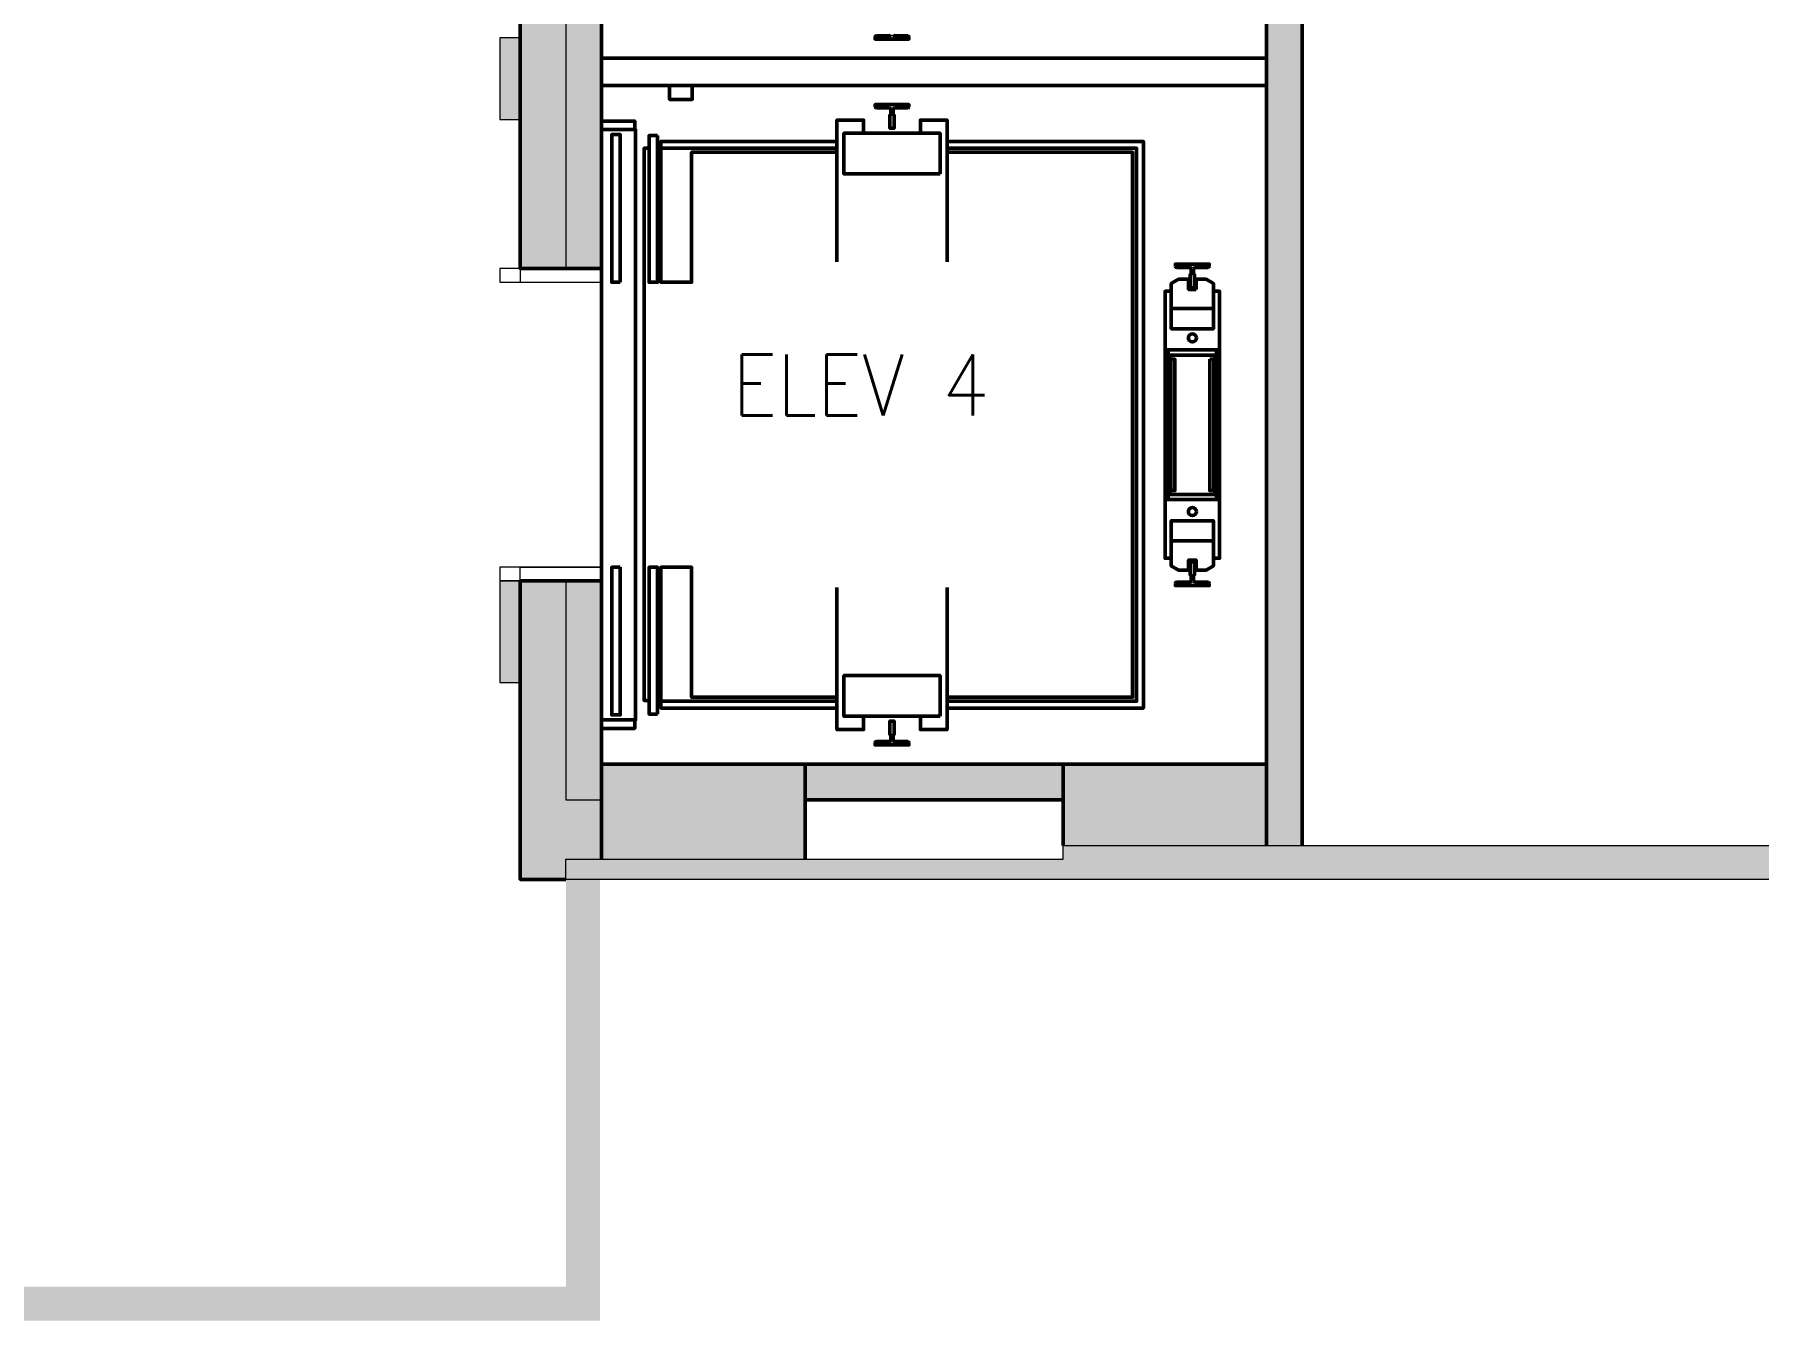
# Model space of a CAD drawing. Header units: inches. Extents: x 842 to 2180, y -10 to 1751.
# Drawn here: x 1096.3 to 1350.4, y 529 to 718.5 of the extents above; entities that cross this region are included whole.
import ezdxf

# ---------------------------------------------------------------- set-up
doc = ezdxf.new("R2010")
doc.units = ezdxf.units.IN
doc.header["$MEASUREMENT"] = 0
for name, color, linetype, lineweight in [('A-WALL-PATT', 111, 'Continuous', 13), ('I-WALL', 2, 'Continuous', 13), ('Orbis - Background_dwg', 8, 'Continuous', 9), ('Orbis_AR$0$A-Wall-Exst', 7, 'Continuous', 9), ('Orbis_AR$0$TI_Grid_E957150$0$S-11-COLS-CONC', 50, 'Continuous', 50), ('Orbis_BB$0$A-Wall-Exst', 7, 'Continuous', 9), ('Orbis_BB$0$TI_ARCH-02_E957150$0$A-Anno-Note96', 250, 'Continuous', 20), ('Orbis_BB$0$TI_ARCH-02_E957150$0$A-Door', 10, 'Continuous', 13), ('Orbis_BB$0$TI_Grid_E957150$0$S-02-COLS-CONC', 50, 'Continuous', 50), ('Orbis_BB$0$TI_Grid_E957150$0$S-02-COLS-CONC-PATT', 250, 'Continuous', 20), ('Orbis_BB$0$TI_Grid_E957150$0$S-03-COLS-CONC-PATT', 250, 'Continuous', 20), ('Orbis_BB$0$TI_Grid_E957150$0$S-04-COLS-CONC', 50, 'Continuous', 50), ('Orbis_BB$0$TI_Grid_E957150$0$S-04-COLS-CONC-PATT', 250, 'Continuous', 20), ('Orbis_BB$0$TI_Grid_E957150$0$S-05-COLS-CONC', 50, 'Continuous', 50), ('Orbis_BB$0$TI_Grid_E957150$0$S-05-COLS-CONC-PATT', 250, 'Continuous', 20), ('Orbis_BB$0$TI_Grid_E957150$0$S-06-COLS-CONC', 50, 'Continuous', 50), ('Orbis_BB$0$TI_Grid_E957150$0$S-06-COLS-CONC-PATT', 250, 'Continuous', 20), ('Orbis_BB$0$TI_Grid_E957150$0$S-07-COLS-CONC', 50, 'Continuous', 50), ('Orbis_BB$0$TI_Grid_E957150$0$S-07-COLS-CONC-PATT', 250, 'Continuous', 20), ('Orbis_BB$0$TI_Grid_E957150$0$S-08-COLS-CONC', 50, 'Continuous', 50), ('Orbis_BB$0$TI_Grid_E957150$0$S-08-COLS-CONC-PATT', 250, 'Continuous', 20), ('Orbis_BB$0$TI_Grid_E957150$0$S-09-COLS-CONC', 50, 'Continuous', 50), ('Orbis_BB$0$TI_Grid_E957150$0$S-09-COLS-CONC-PATT', 250, 'Continuous', 20), ('Orbis_BB$0$TI_Grid_E957150$0$S-11-COLS-CONC', 50, 'Continuous', 50), ('Orbis_BB$0$TI_Grid_E957150$0$S-11-COLS-CONC-PATT', 250, 'Continuous', 20), ('Orbis_BB$0$TI_Grid_E957150$0$S-12-COLS-CONC', 50, 'Continuous', 50), ('Orbis_BB$0$TI_Grid_E957150$0$S-12-COLS-CONC-PATT', 250, 'Continuous', 20), ('Orbis_BB$0$TI_Grid_E957150$0$S-13-COLS-CONC', 50, 'Continuous', 50), ('Orbis_BB$0$TI_Grid_E957150$0$S-13-COLS-CONC-PATT', 250, 'Continuous', 20), ('Orbis_BB$0$TI_Grid_E957150$0$S-14-COLS-CONC', 50, 'Continuous', 50), ('Orbis_BB$0$TI_Grid_E957150$0$S-14-COLS-CONC-PATT', 250, 'Continuous', 20), ('Orbis_BB$0$TI_Grid_E957150$0$S-P1-COLS-CONC', 50, 'Continuous', 50), ('Orbis_BB$0$TI_Grid_E957150$0$S-P1-COLS-CONC-PATT', 250, 'Continuous', 20), ('Orbis_BB$0$TI_Grid_E957150$0$S-P4-COLS-CONC', 50, 'Continuous', 50), ('Orbis_BB$0$TI_Grid_E957150$0$S-P4-COLS-CONC-PATT', 250, 'Continuous', 20)]:
    doc.layers.add(name, color=color, linetype=linetype, lineweight=lineweight)
doc.layers.add('Orbis_BB$0$TI_ARCH-02_E957150$0$A-Door-NPLT', color=10, linetype='Continuous', lineweight=13, plot=False)
doc.styles.add('romans', font='romans__.ttf', dxfattribs={"width": 0.9, "height": 9})

# ---------------------------------------------------------------- blocks, each defined once
blk = doc.blocks.new('Orbis - Background_dwg__U11-7347692-Level XX  RCP DEMO')
at = {"layer": 'Orbis_BB$0$TI_Grid_E957150$0$S-13-COLS-CONC-PATT', "lineweight": 50}
blk.add_hatch(color=50, dxfattribs=at).paths.add_polyline_path([(11956.16, 1404.92), (11986.16, 1404.92), (11986.16, 1416.91), (11956.16, 1416.91)], flags=0)
at = {"layer": 'Orbis_BB$0$TI_Grid_E957150$0$S-13-COLS-CONC'}
blk.add_line((11986.16, 1404.92), (11986.16, 1416.91), dxfattribs=at)
at = {"layer": 'Orbis_BB$0$TI_Grid_E957150$0$S-13-COLS-CONC', "flags": 128}
blk.add_lwpolyline([(11986.16, 1416.91), (11956.16, 1416.91), (11956.16, 1404.92)], dxfattribs=at)
blk = doc.blocks.new('Orbis - Background_dwg__U16-7347697-Level XX  RCP DEMO')
at = {"layer": 'Orbis_BB$0$TI_Grid_E957150$0$S-13-COLS-CONC-PATT', "lineweight": 50}
blk.add_hatch(color=50, dxfattribs=at).paths.add_polyline_path([(11888.82, 1402.92), (11918.16, 1402.92), (11918.16, 1416.91), (11888.16, 1416.91), (11888.16, 1402.92)], flags=0)
at = {"layer": 'Orbis_BB$0$TI_Grid_E957150$0$S-13-COLS-CONC', "flags": 128}
blk.add_lwpolyline([(11888.16, 1402.92), (11888.16, 1416.91), (11918.16, 1416.91), (11918.16, 1402.92)], dxfattribs=at)
blk = doc.blocks.new('Orbis - Background_dwg__U38-7347718-Level XX  RCP DEMO')
at = {"layer": 'Orbis_BB$0$TI_Grid_E957150$0$S-12-COLS-CONC-PATT', "lineweight": 50}
blk.add_hatch(color=50, dxfattribs=at).paths.add_polyline_path([(11956.16, 1404.92), (11986.16, 1404.92), (11986.16, 1416.91), (11956.16, 1416.91)], flags=0)
at = {"layer": 'Orbis_BB$0$TI_Grid_E957150$0$S-12-COLS-CONC', "flags": 128}
blk.add_lwpolyline([(11956.16, 1404.92), (11956.16, 1416.91), (11986.16, 1416.91), (11986.16, 1404.92)], dxfattribs=at)
blk = doc.blocks.new('Orbis - Background_dwg__U37-7347719-Level XX  RCP DEMO')
at = {"layer": 'Orbis_BB$0$TI_Grid_E957150$0$S-12-COLS-CONC-PATT', "lineweight": 50}
blk.add_hatch(color=50, dxfattribs=at).paths.add_polyline_path([(11888.82, 1402.92), (11918.16, 1402.92), (11918.16, 1416.91), (11888.16, 1416.91), (11888.16, 1402.92)], flags=0)
at = {"layer": 'Orbis_BB$0$TI_Grid_E957150$0$S-12-COLS-CONC', "flags": 128}
blk.add_lwpolyline([(11888.16, 1402.92), (11888.16, 1416.91), (11918.16, 1416.91), (11918.16, 1402.92)], dxfattribs=at)
blk = doc.blocks.new('Orbis - Background_dwg_Orbis_BB-7347761-Level XX  RCP DEMO')
at = {"layer": 'Orbis_BB$0$A-Wall-Exst'}
h = blk.add_hatch(color=256, dxfattribs=at)
h.paths.add_polyline_path([(11876.16, 1399.92), (11882.91, 1399.92), (11882.91, 1402.92), (11888.16, 1402.92), (11888.16, 1443.92), (11873.16, 1443.92), (11873.16, 1428.92), (11876.16, 1428.92), (11876.16, 1402.92)], flags=0)
h.paths.add_polyline_path([(12205.91, 1404.92), (12205.91, 1512.91), (12097.41, 1512.91), (12097.41, 1404.92)], flags=0)
h.paths.add_polyline_path([(12377.66, 1404.92), (12377.72, 1404.92), (12377.72, 1703.29), (12382.66, 1703.29), (12382.66, 1757.92), (12261.66, 1757.92), (12261.66, 1752.92), (12377.66, 1752.92), (12377.66, 1404.98)], flags=0)
h.paths.add_polyline_path([(11986.16, 1404.92), (11991.41, 1404.92), (11991.41, 1626.92), (12056.66, 1626.92), (12056.66, 1631.92), (11985.66, 1631.92), (11985.66, 1651.92), (11980.41, 1651.92), (11980.41, 1626.67), (11986.16, 1626.67), (11986.16, 1449.64)], flags=0)
h.paths.add_polyline_path([(12102.66, 1405.17), (12102.66, 1507.66), (12200.66, 1507.66), (12200.66, 1405.17)], flags=0)
h.paths.add_polyline_path([(11918.16, 1411.66), (11956.16, 1411.66), (11956.16, 1416.91), (11918.16, 1416.91)], flags=0)
h.paths.add_polyline_path([(11888.16, 1489.92), (11888.16, 1547.92), (11873.16, 1547.92), (11873.16, 1532.92), (11876.16, 1532.92), (11876.16, 1523.92), (11873.16, 1523.92), (11873.16, 1511.92), (11876.16, 1511.92), (11876.16, 1489.92), (11882.91, 1489.92)], flags=0)
h.paths.add_polyline_path([(12200.66, 1536.67), (12200.66, 1542.91), (12204.66, 1542.91), (12204.66, 1722.91), (12200.66, 1722.91), (12200.66, 1752.92), (12221.66, 1752.92), (12221.66, 1757.92), (12196.66, 1757.92), (12196.66, 1751.92), (12198.66, 1751.92), (12198.66, 1541.92), (12104.66, 1541.92), (12104.66, 1751.92), (12156.66, 1751.92), (12156.66, 1757.92), (12085.66, 1757.92), (12085.66, 1719.93), (12098.66, 1719.93), (12098.66, 1631.92), (12096.66, 1631.92), (12096.66, 1626.92), (12098.66, 1626.92), (12098.66, 1542.91), (12102.66, 1542.91), (12102.66, 1536.67)], flags=0)
h.paths.add_polyline_path([(11888.16, 1593.92), (11888.16, 1651.92), (11873.16, 1651.92), (11873.16, 1636.92), (11876.16, 1636.92), (11876.16, 1627.92), (11873.16, 1627.92), (11873.16, 1615.92), (11876.16, 1615.92), (11876.16, 1593.92), (11882.91, 1593.92)], flags=0)
h.paths.add_polyline_path([(11888.16, 1697.92), (11888.16, 1756.91), (11918.16, 1756.91), (11918.16, 1754.92), (11956.16, 1754.92), (11956.16, 1756.91), (11986.16, 1756.91), (11986.16, 1754.92), (11995.66, 1754.92), (11995.66, 1722.93), (11985.66, 1722.93), (11985.66, 1740.91), (11980.41, 1740.91), (11980.41, 1697.92), (11985.66, 1697.92), (11985.66, 1719.93), (11998.66, 1719.93), (11998.66, 1757.92), (11876.16, 1757.92), (11876.16, 1733.92), (11873.16, 1733.92), (11873.16, 1721.92), (11876.16, 1721.92), (11876.16, 1697.92), (11882.91, 1697.92)], flags=0)
h.paths.add_polyline_path([(12102.66, 1722.93), (12088.66, 1722.93), (12088.66, 1754.92), (12102.66, 1754.92)], flags=0)
h.paths.add_polyline_path([(11918.16, 1740.92), (11956.16, 1740.92), (11956.16, 1746.17), (11918.16, 1746.17)], flags=0)
at = {"layer": 'Orbis_BB$0$TI_Grid_E957150$0$S-02-COLS-CONC-PATT', "lineweight": 9}
for points in [[(11888.16, 1402.92), (11918.16, 1402.92), (11918.16, 1416.91), (11888.16, 1416.91)], [(11986.16, 1404.92), (11986.16, 1416.91), (11956.16, 1416.91), (11956.16, 1404.92)]]:
    blk.add_hatch(color=7, dxfattribs=at).paths.add_polyline_path(points, flags=0)
at = {"layer": 'Orbis_BB$0$TI_Grid_E957150$0$S-03-COLS-CONC-PATT', "lineweight": 9}
for points in [[(11888.16, 1402.92), (11918.16, 1402.92), (11918.16, 1416.91), (11888.16, 1416.91)], [(11986.16, 1404.92), (11986.16, 1416.91), (11956.16, 1416.91), (11956.16, 1404.92)]]:
    blk.add_hatch(color=7, dxfattribs=at).paths.add_polyline_path(points, flags=0)
at = {"layer": 'Orbis_BB$0$TI_Grid_E957150$0$S-04-COLS-CONC-PATT', "lineweight": 9}
for points in [[(11888.16, 1402.92), (11918.16, 1402.92), (11918.16, 1416.91), (11888.16, 1416.91)], [(11986.16, 1404.92), (11986.16, 1416.91), (11956.16, 1416.91), (11956.16, 1404.92)]]:
    blk.add_hatch(color=7, dxfattribs=at).paths.add_polyline_path(points, flags=0)
at = {"layer": 'Orbis_BB$0$TI_Grid_E957150$0$S-05-COLS-CONC-PATT', "lineweight": 9}
for points in [[(11888.16, 1402.92), (11918.16, 1402.92), (11918.16, 1416.91), (11888.16, 1416.91)], [(11986.16, 1404.92), (11986.16, 1416.91), (11956.16, 1416.91), (11956.16, 1404.92)]]:
    blk.add_hatch(color=7, dxfattribs=at).paths.add_polyline_path(points, flags=0)
at = {"layer": 'Orbis_BB$0$TI_Grid_E957150$0$S-06-COLS-CONC-PATT', "lineweight": 9}
for points in [[(11888.16, 1402.92), (11918.16, 1402.92), (11918.16, 1416.91), (11888.16, 1416.91)], [(11986.16, 1404.92), (11986.16, 1416.91), (11956.16, 1416.91), (11956.16, 1404.92)]]:
    blk.add_hatch(color=7, dxfattribs=at).paths.add_polyline_path(points, flags=0)
at = {"layer": 'Orbis_BB$0$TI_Grid_E957150$0$S-07-COLS-CONC-PATT', "lineweight": 9}
for points in [[(11888.16, 1402.92), (11918.16, 1402.92), (11918.16, 1416.91), (11888.16, 1416.91)], [(11986.16, 1404.92), (11986.16, 1416.91), (11956.16, 1416.91), (11956.16, 1404.92)]]:
    blk.add_hatch(color=7, dxfattribs=at).paths.add_polyline_path(points, flags=0)
at = {"layer": 'Orbis_BB$0$TI_Grid_E957150$0$S-08-COLS-CONC-PATT', "lineweight": 9}
for points in [[(11888.16, 1402.92), (11918.16, 1402.92), (11918.16, 1416.91), (11888.16, 1416.91)], [(11986.16, 1404.92), (11986.16, 1416.91), (11956.16, 1416.91), (11956.16, 1404.92)]]:
    blk.add_hatch(color=7, dxfattribs=at).paths.add_polyline_path(points, flags=0)
at = {"layer": 'Orbis_BB$0$TI_Grid_E957150$0$S-09-COLS-CONC-PATT', "lineweight": 9}
for points in [[(11888.16, 1402.92), (11918.16, 1402.92), (11918.16, 1416.91), (11888.16, 1416.91)], [(11986.16, 1404.92), (11986.16, 1416.91), (11956.16, 1416.91), (11956.16, 1404.92)]]:
    blk.add_hatch(color=7, dxfattribs=at).paths.add_polyline_path(points, flags=0)
at = {"layer": 'Orbis_BB$0$TI_Grid_E957150$0$S-11-COLS-CONC-PATT', "lineweight": 9}
for points in [[(11888.16, 1402.92), (11918.16, 1402.92), (11918.16, 1416.91), (11888.16, 1416.91)], [(11986.16, 1404.92), (11986.16, 1416.91), (11956.16, 1416.91), (11956.16, 1404.92)]]:
    blk.add_hatch(color=7, dxfattribs=at).paths.add_polyline_path(points, flags=0)
at = {"layer": 'Orbis_BB$0$TI_Grid_E957150$0$S-14-COLS-CONC-PATT', "lineweight": 9}
blk.add_hatch(color=7, dxfattribs=at).paths.add_polyline_path([(11888.16, 1402.92), (11918.16, 1402.92), (11918.16, 1416.91), (11888.16, 1416.91)], flags=0)
at = {"layer": 'Orbis_BB$0$TI_Grid_E957150$0$S-P1-COLS-CONC-PATT', "lineweight": 9}
for points in [[(11888.16, 1402.92), (11918.16, 1402.92), (11918.16, 1416.91), (11888.16, 1416.91)], [(11986.16, 1404.92), (11986.16, 1416.91), (11956.16, 1416.91), (11956.16, 1404.92)]]:
    blk.add_hatch(color=7, dxfattribs=at).paths.add_polyline_path(points, flags=0)
at = {"layer": 'Orbis_BB$0$TI_Grid_E957150$0$S-P4-COLS-CONC-PATT', "lineweight": 9}
for points in [[(11888.16, 1402.92), (11918.16, 1402.92), (11918.16, 1416.91), (11888.16, 1416.91)], [(11986.16, 1404.92), (11986.16, 1416.91), (11956.16, 1416.91), (11956.16, 1404.92)]]:
    blk.add_hatch(color=7, dxfattribs=at).paths.add_polyline_path(points, flags=0)
at = {"layer": 'Orbis_AR$0$TI_Grid_E957150$0$S-11-COLS-CONC'}
for p, q in [((11928.46, 1523.77), (11928.46, 1523.91)), ((11928.65, 1524.24), (11930.58, 1524.24)), ((11931.33, 1524.24), (11933.27, 1524.24)), ((11933.46, 1523.91), (11933.46, 1523.77)), ((11888.16, 1520.92), (11986.16, 1520.92)), ((11986.16, 1516.92), (11888.16, 1516.92)), ((11928.46, 1514.06), (11928.46, 1513.92)), ((11928.65, 1513.6), (11930.58, 1513.6)), ((11931.33, 1513.6), (11933.27, 1513.6)), ((11933.46, 1513.92), (11933.46, 1514.06)), ((11896.41, 1507.66), (11922.83, 1507.66)), ((11972.91, 1490.1), (11974.85, 1490.1)), ((11975.6, 1490.1), (11977.53, 1490.1)), ((11971.68, 1455.9), (11971.68, 1477.94)), ((11971.68, 1477.09), (11971.88, 1477.09)), ((11971.68, 1476.78), (11971.88, 1476.78)), ((11972.07, 1457.21), (11972.07, 1476.58)), ((11978.37, 1457.21), (11978.37, 1476.58)), ((11978.57, 1477.09), (11978.76, 1477.09)), ((11978.57, 1476.78), (11978.76, 1476.78)), ((11978.76, 1455.9), (11978.76, 1477.94)), ((11971.68, 1457.06), (11971.88, 1457.06)), ((11971.68, 1456.74), (11971.88, 1456.74)), ((11978.57, 1457.06), (11978.76, 1457.06)), ((11978.57, 1456.74), (11978.76, 1456.74)), ((11972.91, 1443.73), (11974.85, 1443.73)), ((11975.6, 1443.73), (11977.53, 1443.73)), ((11922.83, 1426.17), (11896.41, 1426.17)), ((11928.46, 1419.77), (11928.46, 1419.91)), ((11928.65, 1420.24), (11930.58, 1420.24)), ((11931.33, 1420.24), (11933.27, 1420.24)), ((11933.46, 1419.91), (11933.46, 1419.77))]:
    blk.add_line(p, q, dxfattribs=at)
at = {"layer": 'Orbis_AR$0$TI_Grid_E957150$0$S-11-COLS-CONC', "flags": 128}
for points in [[(11980.29, 1624.92), (11980.29, 1740.91), (11888.16, 1740.91), (11888.16, 1416.91), (11986.16, 1416.91), (11986.16, 1624.92), (11888.16, 1624.92)], [(11933.46, 1524.05), (11933.46, 1523.74), (11928.46, 1523.74), (11928.46, 1524.05)], [(11901.52, 1516.89), (11901.52, 1514.85), (11898.18, 1514.85), (11898.18, 1516.89)], [(11926.77, 1509.88), (11926.77, 1511.82), (11922.83, 1511.82), (11922.83, 1490.92)], [(11933.46, 1513.78), (11933.46, 1514.1), (11928.46, 1514.1), (11928.46, 1513.78)], [(11930.77, 1513.41), (11930.77, 1512.57), (11930.65, 1512.57), (11930.65, 1510.6), (11931.27, 1510.6), (11931.27, 1512.57), (11931.15, 1512.57), (11931.15, 1513.41)], [(11935.15, 1509.88), (11935.15, 1511.82), (11939.08, 1511.82), (11939.08, 1490.92)], [(11888.22, 1511.67), (11893.04, 1511.67), (11893.04, 1510.42)], [(11888.41, 1510.42), (11893.16, 1510.42), (11893.16, 1423.42), (11888.41, 1423.42)], [(11895.16, 1426.29), (11894.41, 1426.29), (11894.41, 1507.66), (11895.16, 1507.66)], [(11922.83, 1508.66), (11896.91, 1508.66), (11896.91, 1487.92), (11901.41, 1487.92), (11901.41, 1507.07), (11922.83, 1507.07)], [(11939.08, 1508.66), (11968, 1508.66), (11968, 1425.17), (11939.08, 1425.17)], [(11939.08, 1507.66), (11967, 1507.66), (11967, 1426.17), (11939.08, 1426.17)], [(11939.08, 1507.07), (11966.41, 1507.07), (11966.41, 1426.76), (11939.08, 1426.76)], [(11977.72, 1490.29), (11977.72, 1490.6), (11972.72, 1490.6), (11972.72, 1490.29)], [(11975.03, 1489.91), (11975.03, 1489.07), (11974.91, 1489.07), (11974.91, 1487.1), (11975.53, 1487.1), (11974.91, 1487.1)], [(11975.53, 1487.1), (11975.53, 1489.07), (11975.41, 1489.07), (11975.41, 1489.91)], [(11972.11, 1447.24), (11971.21, 1447.24), (11971.21, 1486.6), (11972.11, 1486.6)], [(11978.33, 1486.6), (11979.24, 1486.6), (11979.24, 1477.94)], [(11972.11, 1484.22), (11972.31, 1484.03), (11978.13, 1484.03), (11978.33, 1484.22)], [(11979.24, 1455.9), (11979.24, 1477.94), (11971.21, 1477.94)], [(11977.78, 1476.58), (11978.57, 1476.58), (11978.57, 1477.17), (11971.88, 1477.17), (11971.88, 1476.58), (11972.66, 1476.58), (11972.66, 1457.21), (11971.88, 1457.21)], [(11971.88, 1457.21), (11971.88, 1456.62), (11978.57, 1456.62), (11978.57, 1457.21), (11977.78, 1457.21), (11977.78, 1476.58)], [(11971.21, 1455.9), (11979.24, 1455.9), (11979.24, 1447.24), (11978.33, 1447.24)], [(11978.33, 1449.61), (11978.13, 1449.81), (11972.31, 1449.81), (11972.11, 1449.61), (11972.11, 1452.76), (11978.33, 1452.76), (11978.33, 1449.61), (11978.33, 1446.11), (11977.24, 1445.48), (11975.77, 1445.48), (11975.77, 1446.97), (11974.67, 1446.97), (11974.67, 1445.48), (11973.2, 1445.48), (11972.11, 1446.11), (11972.11, 1449.61)], [(11922.83, 1426.76), (11901.41, 1426.76), (11901.41, 1445.92), (11896.91, 1445.92), (11896.91, 1425.17), (11922.83, 1425.17)], [(11975.53, 1446.73), (11974.91, 1446.73), (11975.53, 1446.73), (11975.53, 1444.76), (11975.41, 1444.76), (11975.41, 1443.92)], [(11975.03, 1443.92), (11975.03, 1444.76), (11974.91, 1444.76), (11974.91, 1446.73)], [(11977.72, 1443.54), (11977.72, 1443.23), (11972.72, 1443.23), (11972.72, 1443.54)], [(11926.77, 1423.96), (11926.77, 1422.01), (11922.83, 1422.01), (11922.83, 1442.92)], [(11935.15, 1423.96), (11935.15, 1422.01), (11939.08, 1422.01), (11939.08, 1442.92)], [(11888.22, 1422.17), (11893.04, 1422.17), (11893.04, 1423.42)], [(11930.77, 1420.42), (11930.77, 1421.27), (11930.65, 1421.27), (11930.65, 1423.24), (11931.27, 1423.24), (11931.27, 1421.27), (11931.15, 1421.27), (11931.15, 1420.42)], [(11933.46, 1420.05), (11933.46, 1419.74), (11928.46, 1419.74), (11928.46, 1420.05)]]:
    blk.add_lwpolyline(points, dxfattribs=at)
for points in [[(11890.91, 1487.92), (11890.91, 1509.67), (11889.66, 1509.67), (11889.66, 1487.92)], [(11896.41, 1509.54), (11896.41, 1487.92), (11895.16, 1487.92), (11895.16, 1509.54)], [(11938.04, 1503.88), (11923.87, 1503.88), (11923.87, 1509.88), (11938.04, 1509.88)], [(11975.77, 1486.86), (11974.67, 1486.86), (11974.67, 1488.36), (11973.2, 1488.36), (11972.11, 1487.73), (11972.11, 1484.22), (11972.11, 1481.07), (11978.33, 1481.07), (11978.33, 1484.22), (11978.33, 1487.73), (11977.24, 1488.36), (11975.77, 1488.36)], [(11890.91, 1445.92), (11890.91, 1424.17), (11889.66, 1424.17), (11889.66, 1445.92)], [(11896.41, 1424.29), (11896.41, 1445.92), (11895.16, 1445.92), (11895.16, 1424.29)], [(11938.04, 1423.96), (11923.87, 1423.96), (11923.87, 1429.96), (11938.04, 1429.96)]]:
    blk.add_lwpolyline(points, close=True, dxfattribs=at)
at = {"layer": 'Orbis_AR$0$TI_Grid_E957150$0$S-11-COLS-CONC'}
for centre in [(11975.22, 1479.71), (11975.22, 1454.12)]:
    blk.add_circle(centre, 0.59, dxfattribs=at)
for centre, start, end in [((11928.65, 1524.05), 90, 180), ((11930.58, 1524.42), 270, 0), ((11931.33, 1524.42), 180, 270), ((11933.27, 1524.05), 0, 90), ((11928.65, 1513.78), 180, 270), ((11930.58, 1513.41), 0, 90), ((11931.33, 1513.41), 90, 180), ((11933.27, 1513.78), 270, 0), ((11972.91, 1490.29), 180, 270), ((11974.85, 1489.91), 0, 90), ((11975.6, 1489.91), 90, 180), ((11977.53, 1490.29), 270, 0), ((11972.91, 1443.54), 90, 180), ((11974.85, 1443.92), 270, 0), ((11975.6, 1443.92), 180, 270), ((11977.53, 1443.54), 0, 90), ((11930.58, 1420.42), 270, 0), ((11931.33, 1420.42), 180, 270), ((11928.65, 1420.05), 90, 180), ((11933.27, 1420.05), 0, 90)]:
    blk.add_arc(centre, 0.187, start, end, dxfattribs=at)
at = {"layer": 'Orbis_BB$0$A-Wall-Exst', "color": 10, "lineweight": 13}
blk.add_line((11882.91, 1547.92), (11882.91, 1489.92), dxfattribs=at)
at = {"layer": 'Orbis_BB$0$A-Wall-Exst', "color": 50, "lineweight": 50}
blk.add_line((11888.16, 1402.92), (11888.16, 1443.92), dxfattribs=at)
at = {"layer": 'Orbis_BB$0$A-Wall-Exst', "color": 50, "lineweight": 50, "flags": 128}
for points in [[(11991.41, 1404.92), (11991.41, 1626.92), (12056.66, 1626.92), (12056.66, 1631.92), (11986.16, 1631.92), (11985.66, 1631.92), (11985.66, 1651.92), (11980.41, 1651.92), (11980.41, 1626.67), (11986.16, 1626.67), (11986.16, 1404.92)], [(11888.16, 1443.92), (11876.16, 1443.92), (11876.16, 1399.92), (11882.91, 1399.92)]]:
    blk.add_lwpolyline(points, dxfattribs=at)
for points in [[(11888.16, 1547.92), (11876.16, 1547.92), (11876.16, 1489.92), (11888.16, 1489.92)], [(11918.16, 1416.91), (11918.16, 1411.66), (11956.16, 1411.66), (11956.16, 1416.91)]]:
    blk.add_lwpolyline(points, close=True, dxfattribs=at)
at = {"layer": 'Orbis_BB$0$A-Wall-Exst', "flags": 128}
for points in [[(11876.16, 1523.92), (11873.16, 1523.92), (11873.16, 1511.92), (11876.16, 1511.92)], [(11876.16, 1443.92), (11873.16, 1443.92), (11873.16, 1428.92), (11876.16, 1428.92)]]:
    blk.add_lwpolyline(points, dxfattribs=at)
at = {"layer": 'Orbis_BB$0$A-Wall-Exst', "color": 10, "lineweight": 13, "flags": 128}
blk.add_lwpolyline([(11882.91, 1443.92), (11882.91, 1411.66), (11888.16, 1411.66)], dxfattribs=at)
at = {"layer": 'Orbis_BB$0$TI_ARCH-02_E957150$0$A-Door', "flags": 128}
for points in [[(11888.16, 1489.92), (11873.16, 1489.92), (11873.16, 1487.92), (11888.16, 1487.92)], [(11888.16, 1445.92), (11873.16, 1445.92), (11873.16, 1443.92), (11888.16, 1443.92)]]:
    blk.add_lwpolyline(points, close=True, dxfattribs=at)
at = {"layer": 'Orbis_BB$0$TI_ARCH-02_E957150$0$A-Door-NPLT', "flags": 128}
for points in [[(11888.16, 1487.92), (11888.16, 1489.92), (11876.16, 1489.92), (11876.16, 1487.92)], [(11888.16, 1445.92), (11888.16, 1443.92), (11876.16, 1443.92), (11876.16, 1445.92)]]:
    blk.add_lwpolyline(points, close=True, dxfattribs=at)
at = {"layer": 'Orbis_BB$0$TI_Grid_E957150$0$S-02-COLS-CONC'}
for p, q in [((11918.16, 1402.92), (11918.16, 1416.91)), ((11986.16, 1404.92), (11986.16, 1416.91))]:
    blk.add_line(p, q, dxfattribs=at)
at = {"layer": 'Orbis_BB$0$TI_Grid_E957150$0$S-02-COLS-CONC', "flags": 128}
for points in [[(11918.16, 1416.91), (11888.16, 1416.91), (11888.16, 1402.92)], [(11986.16, 1416.91), (11956.16, 1416.91), (11956.16, 1404.92)]]:
    blk.add_lwpolyline(points, dxfattribs=at)
at = {"layer": 'Orbis_BB$0$TI_Grid_E957150$0$S-04-COLS-CONC'}
for p, q in [((11918.16, 1402.92), (11918.16, 1416.91)), ((11986.16, 1404.92), (11986.16, 1416.91))]:
    blk.add_line(p, q, dxfattribs=at)
at = {"layer": 'Orbis_BB$0$TI_Grid_E957150$0$S-04-COLS-CONC', "flags": 128}
for points in [[(11918.16, 1416.91), (11888.16, 1416.91), (11888.16, 1402.92)], [(11986.16, 1416.91), (11956.16, 1416.91), (11956.16, 1404.92)]]:
    blk.add_lwpolyline(points, dxfattribs=at)
at = {"layer": 'Orbis_BB$0$TI_Grid_E957150$0$S-05-COLS-CONC'}
for p, q in [((11918.16, 1402.92), (11918.16, 1416.91)), ((11986.16, 1404.92), (11986.16, 1416.91))]:
    blk.add_line(p, q, dxfattribs=at)
at = {"layer": 'Orbis_BB$0$TI_Grid_E957150$0$S-05-COLS-CONC', "flags": 128}
for points in [[(11918.16, 1416.91), (11888.16, 1416.91), (11888.16, 1402.92)], [(11986.16, 1416.91), (11956.16, 1416.91), (11956.16, 1404.92)]]:
    blk.add_lwpolyline(points, dxfattribs=at)
at = {"layer": 'Orbis_BB$0$TI_Grid_E957150$0$S-06-COLS-CONC', "flags": 128}
for points in [[(11888.16, 1402.92), (11888.16, 1416.91), (11918.16, 1416.91), (11918.16, 1402.92)], [(11956.16, 1404.92), (11956.16, 1416.91), (11986.16, 1416.91), (11986.16, 1404.92)]]:
    blk.add_lwpolyline(points, dxfattribs=at)
at = {"layer": 'Orbis_BB$0$TI_Grid_E957150$0$S-07-COLS-CONC'}
for p, q in [((11918.16, 1402.92), (11918.16, 1416.91)), ((11986.16, 1404.92), (11986.16, 1416.91))]:
    blk.add_line(p, q, dxfattribs=at)
at = {"layer": 'Orbis_BB$0$TI_Grid_E957150$0$S-07-COLS-CONC', "flags": 128}
for points in [[(11918.16, 1416.91), (11888.16, 1416.91), (11888.16, 1402.92)], [(11986.16, 1416.91), (11956.16, 1416.91), (11956.16, 1404.92)]]:
    blk.add_lwpolyline(points, dxfattribs=at)
at = {"layer": 'Orbis_BB$0$TI_Grid_E957150$0$S-08-COLS-CONC', "flags": 128}
for points in [[(11888.16, 1402.92), (11888.16, 1416.91), (11918.16, 1416.91), (11918.16, 1402.92)], [(11956.16, 1404.92), (11956.16, 1416.91), (11986.16, 1416.91), (11986.16, 1404.92)]]:
    blk.add_lwpolyline(points, dxfattribs=at)
at = {"layer": 'Orbis_BB$0$TI_Grid_E957150$0$S-09-COLS-CONC'}
for p, q in [((11918.16, 1402.92), (11918.16, 1416.91)), ((11986.16, 1404.92), (11986.16, 1416.91))]:
    blk.add_line(p, q, dxfattribs=at)
at = {"layer": 'Orbis_BB$0$TI_Grid_E957150$0$S-09-COLS-CONC', "flags": 128}
for points in [[(11918.16, 1416.91), (11888.16, 1416.91), (11888.16, 1402.92)], [(11986.16, 1416.91), (11956.16, 1416.91), (11956.16, 1404.92)]]:
    blk.add_lwpolyline(points, dxfattribs=at)
at = {"layer": 'Orbis_BB$0$TI_Grid_E957150$0$S-11-COLS-CONC', "flags": 128}
for points in [[(11888.16, 1402.92), (11888.16, 1416.91), (11918.16, 1416.91), (11918.16, 1402.92)], [(11956.16, 1404.92), (11956.16, 1416.91), (11986.16, 1416.91), (11986.16, 1404.92)]]:
    blk.add_lwpolyline(points, dxfattribs=at)
at = {"layer": 'Orbis_BB$0$TI_Grid_E957150$0$S-14-COLS-CONC'}
blk.add_line((11918.16, 1402.92), (11918.16, 1416.91), dxfattribs=at)
at = {"layer": 'Orbis_BB$0$TI_Grid_E957150$0$S-14-COLS-CONC', "flags": 128}
blk.add_lwpolyline([(11918.16, 1416.91), (11888.16, 1416.91), (11888.16, 1402.92)], dxfattribs=at)
at = {"layer": 'Orbis_BB$0$TI_Grid_E957150$0$S-P1-COLS-CONC'}
for p, q in [((11918.16, 1402.92), (11918.16, 1416.91)), ((11986.16, 1404.92), (11986.16, 1416.91))]:
    blk.add_line(p, q, dxfattribs=at)
at = {"layer": 'Orbis_BB$0$TI_Grid_E957150$0$S-P1-COLS-CONC', "flags": 128}
for points in [[(11918.16, 1416.91), (11888.16, 1416.91), (11888.16, 1402.92)], [(11986.16, 1416.91), (11956.16, 1416.91), (11956.16, 1404.92)]]:
    blk.add_lwpolyline(points, dxfattribs=at)
at = {"layer": 'Orbis_BB$0$TI_Grid_E957150$0$S-P4-COLS-CONC'}
for p, q in [((11918.16, 1402.92), (11918.16, 1416.91)), ((11986.16, 1404.92), (11986.16, 1416.91))]:
    blk.add_line(p, q, dxfattribs=at)
at = {"layer": 'Orbis_BB$0$TI_Grid_E957150$0$S-P4-COLS-CONC', "flags": 128}
for points in [[(11918.16, 1416.91), (11888.16, 1416.91), (11888.16, 1402.92)], [(11986.16, 1416.91), (11956.16, 1416.91), (11956.16, 1404.92)]]:
    blk.add_lwpolyline(points, dxfattribs=at)
for name in ['Orbis - Background_dwg__U16-7347697-Level XX  RCP DEMO', 'Orbis - Background_dwg__U37-7347719-Level XX  RCP DEMO', 'Orbis - Background_dwg__U11-7347692-Level XX  RCP DEMO', 'Orbis - Background_dwg__U38-7347718-Level XX  RCP DEMO']:
    blk.add_blockref(name, (0, 0))
at = {"layer": 'Orbis_BB$0$TI_ARCH-02_E957150$0$A-Anno-Note96', "color": 7, "insert": (11907.44, 1477.28), "char_height": 9, "width": 52.2178, "attachment_point": 1, "line_spacing_factor": 0.983083, "style": 'romans'}
blk.add_mtext('ELEV 4', dxfattribs=at)
blk = doc.blocks.new('Orbis - Background_dwg-7329766-Level XX  RCP DEMO')
at = {"layer": 'Orbis_AR$0$A-Wall-Exst'}
blk.add_hatch(color=256, dxfattribs=at).paths.add_polyline_path([(1179.62, 528.98), (1179.62, 593.98), (1174.62, 593.98), (1174.62, 533.98), (842.21, 533.98), (842.21, 528.98), (1011.37, 528.98)], flags=0)
blk.add_blockref('Orbis - Background_dwg_Orbis_BB-7347761-Level XX  RCP DEMO', (-10708.29, -805.94))

msp = doc.modelspace()

# ---------------------------------------------------------------- hatches: boundary and pattern name
at = {"layer": 'A-WALL-PATT', "lineweight": 9}
for points in [[(1666.85, 593.98), (1669.43, 593.98), (1669.43, 598.98), (1660.37, 598.98), (1660.37, 596.3), (1636.37, 596.3), (1636.37, 598.98), (1247.87, 598.98), (1247.87, 593.98), (1660.37, 593.98)], [(1247.87, 593.98), (1247.87, 596.98), (1174.62, 596.98), (1174.62, 593.98), (1180.52, 593.98)]]:
    msp.add_hatch(color=7, dxfattribs=at).paths.add_polyline_path(points, flags=0)

# ---------------------------------------------------------------- linework, layer by layer
at = {"layer": 'I-WALL', "color": 8, "lineweight": 20}
for p, q in [((1247.87, 596.98), (1247.87, 598.98)), ((1247.87, 598.98), (1636.37, 598.98)), ((1174.62, 593.98), (1174.62, 596.98)), ((1174.62, 596.98), (1247.87, 596.98)), ((1645.92, 593.98), (1174.62, 593.98))]:
    msp.add_line(p, q, dxfattribs=at)

# ---------------------------------------------------------------- block references
at = {"layer": 'Orbis - Background_dwg', "color": 7}
msp.add_blockref('Orbis - Background_dwg-7329766-Level XX  RCP DEMO', (0, 0), dxfattribs=at)

doc.saveas('drawing.dxf')
